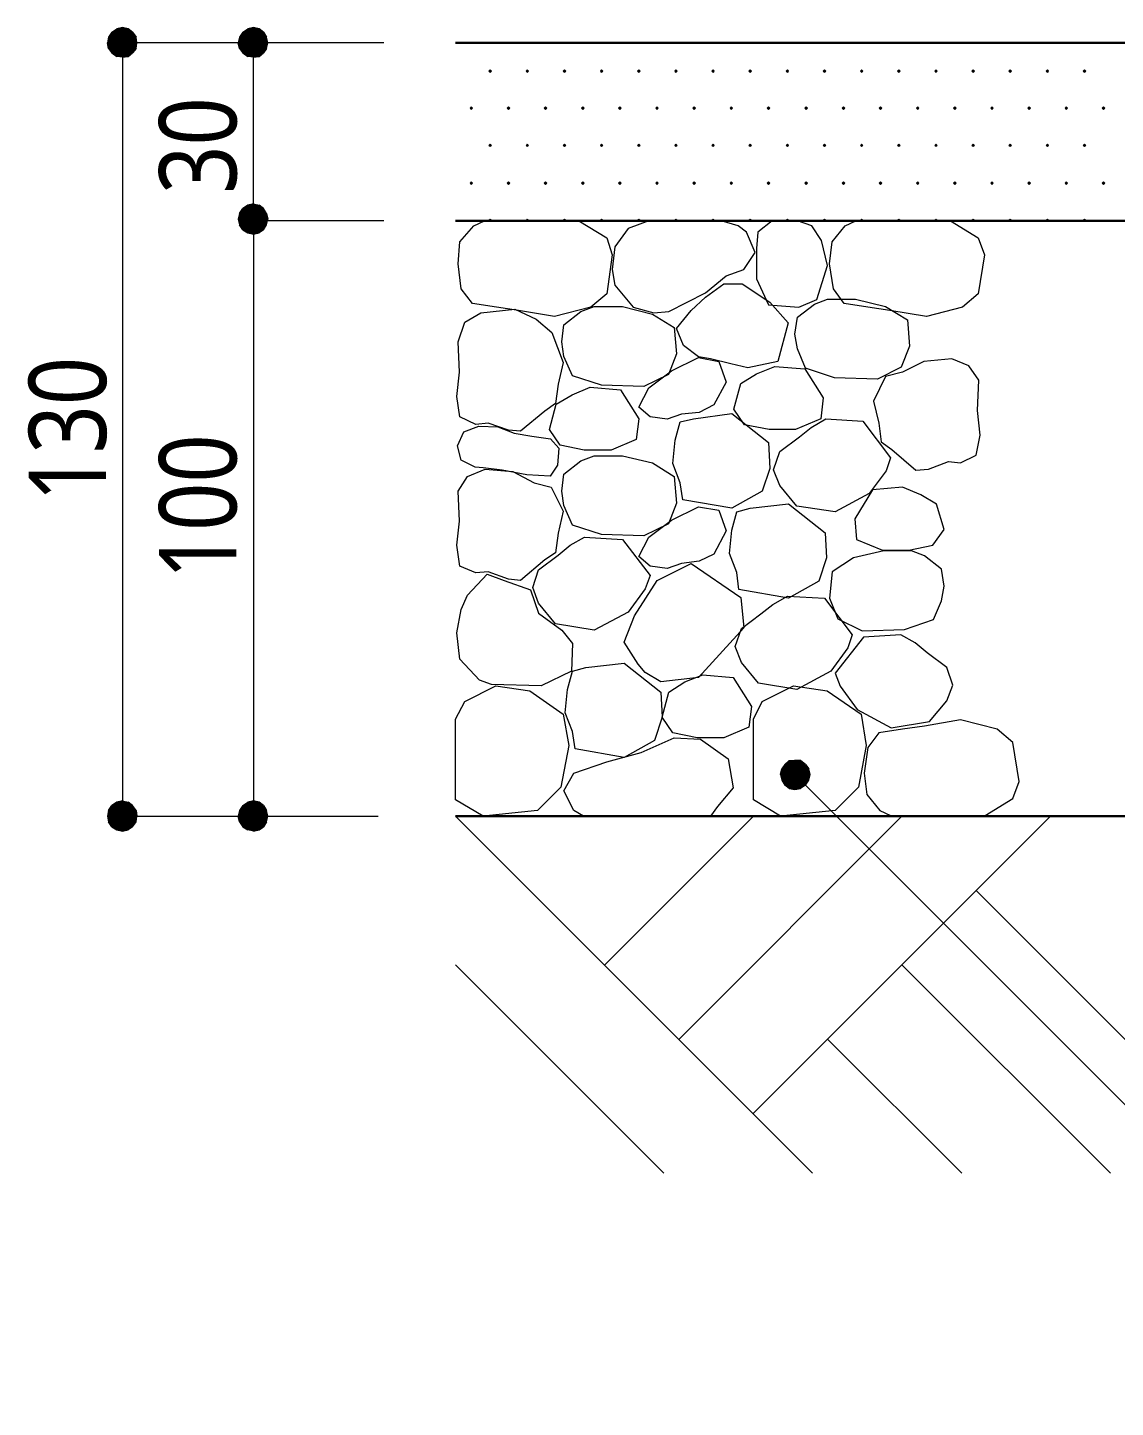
# Model space of a CAD drawing. Header units: millimetres. Extents: x 0 to 420, y 0 to 297.
# Drawn here: x 213.01 to 249.58, y 76.33 to 122.7 of the extents above; entities that cross this region are included whole.
import ezdxf
from ezdxf.enums import TextEntityAlignment as Align

# ---------------------------------------------------------------- set-up
doc = ezdxf.new("R2010")
doc.units = ezdxf.units.MM
doc.styles.add('kst32b', font='NotoSansJP-Variable.ttf')

msp = doc.modelspace()

# ---------------------------------------------------------------- hatches: boundary and pattern name
h = msp.add_hatch(color=7)
h.paths.add_polyline_path([(216.196, 122.703), (216.006, 122.661), (216.196, 122.195), (216.196, 122.703)])
h.paths.add_polyline_path([(216.006, 122.661), (216.196, 122.195), (215.837, 122.555), (216.006, 122.661)])
h.paths.add_polyline_path([(216.196, 122.195), (215.837, 122.555), (215.731, 122.386), (216.196, 122.195)])
for points in [[(216.387, 122.661), (216.196, 122.703), (216.196, 122.195), (216.387, 122.661)], [(220.789, 122.661), (220.599, 122.703), (220.599, 122.195), (220.789, 122.661)], [(228.558, 121.285), (228.537, 121.264), (228.515, 121.243), (228.537, 121.221), (228.558, 121.2), (228.579, 121.221), (228.6, 121.243), (228.579, 121.264), (228.558, 121.285)], [(229.806, 121.285), (229.785, 121.264), (229.764, 121.243), (229.785, 121.221), (229.806, 121.2), (229.828, 121.221), (229.849, 121.243), (229.828, 121.264), (229.806, 121.285)], [(231.055, 121.285), (231.034, 121.264), (231.013, 121.243), (231.034, 121.221), (231.055, 121.2), (231.077, 121.221), (231.098, 121.243), (231.077, 121.264), (231.055, 121.285)], [(232.304, 121.285), (232.283, 121.264), (232.262, 121.243), (232.283, 121.221), (232.304, 121.2), (232.325, 121.221), (232.346, 121.243), (232.325, 121.264), (232.304, 121.285)], [(233.553, 121.285), (233.532, 121.264), (233.511, 121.243), (233.532, 121.221), (233.553, 121.2), (233.574, 121.221), (233.595, 121.243), (233.574, 121.264), (233.553, 121.285)], [(234.802, 121.285), (234.781, 121.264), (234.76, 121.243), (234.781, 121.221), (234.802, 121.2), (234.823, 121.221), (234.844, 121.243), (234.823, 121.264), (234.802, 121.285)], [(236.051, 121.285), (236.029, 121.264), (236.008, 121.243), (236.029, 121.221), (236.051, 121.2), (236.072, 121.221), (236.093, 121.243), (236.072, 121.264), (236.051, 121.285)], [(237.3, 121.285), (237.278, 121.264), (237.257, 121.243), (237.278, 121.221), (237.3, 121.2), (237.321, 121.221), (237.342, 121.243), (237.321, 121.264), (237.3, 121.285)], [(238.548, 121.285), (238.527, 121.264), (238.506, 121.243), (238.527, 121.221), (238.548, 121.2), (238.57, 121.221), (238.591, 121.243), (238.57, 121.264), (238.548, 121.285)], [(239.797, 121.285), (239.776, 121.264), (239.755, 121.243), (239.776, 121.221), (239.797, 121.2), (239.818, 121.221), (239.839, 121.243), (239.818, 121.264), (239.797, 121.285)], [(241.046, 121.285), (241.025, 121.264), (241.004, 121.243), (241.025, 121.221), (241.046, 121.2), (241.067, 121.221), (241.088, 121.243), (241.067, 121.264), (241.046, 121.285)], [(242.295, 121.285), (242.274, 121.264), (242.253, 121.243), (242.274, 121.221), (242.295, 121.2), (242.316, 121.221), (242.337, 121.243), (242.316, 121.264), (242.295, 121.285)], [(243.544, 121.285), (243.523, 121.264), (243.501, 121.243), (243.523, 121.221), (243.544, 121.2), (243.565, 121.221), (243.586, 121.243), (243.565, 121.264), (243.544, 121.285)], [(244.793, 121.285), (244.771, 121.264), (244.75, 121.243), (244.771, 121.221), (244.793, 121.2), (244.814, 121.221), (244.835, 121.243), (244.814, 121.264), (244.793, 121.285)], [(246.041, 121.285), (246.02, 121.264), (245.999, 121.243), (246.02, 121.221), (246.041, 121.2), (246.062, 121.221), (246.084, 121.243), (246.062, 121.264), (246.041, 121.285)], [(247.29, 121.285), (247.269, 121.264), (247.248, 121.243), (247.269, 121.221), (247.29, 121.2), (247.311, 121.221), (247.332, 121.243), (247.311, 121.264), (247.29, 121.285)], [(248.539, 121.285), (248.518, 121.264), (248.497, 121.243), (248.518, 121.221), (248.539, 121.2), (248.56, 121.221), (248.581, 121.243), (248.56, 121.264), (248.539, 121.285)], [(227.923, 120.036), (227.902, 120.015), (227.88, 119.994), (227.902, 119.973), (227.923, 119.951), (227.944, 119.973), (227.965, 119.994), (227.944, 120.015), (227.923, 120.036)], [(229.171, 120.036), (229.15, 120.015), (229.129, 119.994), (229.15, 119.973), (229.171, 119.951), (229.193, 119.973), (229.214, 119.994), (229.193, 120.015), (229.171, 120.036)], [(230.42, 120.036), (230.399, 120.015), (230.378, 119.994), (230.399, 119.973), (230.42, 119.951), (230.442, 119.973), (230.463, 119.994), (230.442, 120.015), (230.42, 120.036)], [(231.669, 120.036), (231.648, 120.015), (231.627, 119.994), (231.648, 119.973), (231.669, 119.951), (231.69, 119.973), (231.712, 119.994), (231.69, 120.015), (231.669, 120.036)], [(232.918, 120.036), (232.897, 120.015), (232.876, 119.994), (232.897, 119.973), (232.918, 119.951), (232.939, 119.973), (232.96, 119.994), (232.939, 120.015), (232.918, 120.036)], [(234.167, 120.036), (234.146, 120.015), (234.125, 119.994), (234.146, 119.973), (234.167, 119.951), (234.188, 119.973), (234.209, 119.994), (234.188, 120.015), (234.167, 120.036)], [(235.416, 120.036), (235.395, 120.015), (235.373, 119.994), (235.395, 119.973), (235.416, 119.951), (235.437, 119.973), (235.458, 119.994), (235.437, 120.015), (235.416, 120.036)], [(236.664, 120.036), (236.643, 120.015), (236.622, 119.994), (236.643, 119.973), (236.664, 119.951), (236.686, 119.973), (236.707, 119.994), (236.686, 120.015), (236.664, 120.036)], [(237.913, 120.036), (237.892, 120.015), (237.871, 119.994), (237.892, 119.973), (237.913, 119.951), (237.935, 119.973), (237.956, 119.994), (237.935, 120.015), (237.913, 120.036)], [(239.183, 120.036), (239.162, 120.015), (239.141, 119.994), (239.162, 119.973), (239.183, 119.951), (239.204, 119.973), (239.226, 119.994), (239.204, 120.015), (239.183, 120.036)], [(240.432, 120.036), (240.411, 120.015), (240.39, 119.994), (240.411, 119.973), (240.432, 119.951), (240.453, 119.973), (240.475, 119.994), (240.453, 120.015), (240.432, 120.036)], [(241.681, 120.036), (241.66, 120.015), (241.639, 119.994), (241.66, 119.973), (241.681, 119.951), (241.702, 119.973), (241.723, 119.994), (241.702, 120.015), (241.681, 120.036)], [(242.93, 120.036), (242.909, 120.015), (242.887, 119.994), (242.909, 119.973), (242.93, 119.951), (242.951, 119.973), (242.972, 119.994), (242.951, 120.015), (242.93, 120.036)], [(244.179, 120.036), (244.157, 120.015), (244.136, 119.994), (244.157, 119.973), (244.179, 119.951), (244.2, 119.973), (244.221, 119.994), (244.2, 120.015), (244.179, 120.036)], [(245.428, 120.036), (245.406, 120.015), (245.385, 119.994), (245.406, 119.973), (245.428, 119.951), (245.449, 119.973), (245.47, 119.994), (245.449, 120.015), (245.428, 120.036)], [(246.676, 120.036), (246.655, 120.015), (246.634, 119.994), (246.655, 119.973), (246.676, 119.951), (246.698, 119.973), (246.719, 119.994), (246.698, 120.015), (246.676, 120.036)], [(247.925, 120.036), (247.904, 120.015), (247.883, 119.994), (247.904, 119.973), (247.925, 119.951), (247.946, 119.973), (247.968, 119.994), (247.946, 120.015), (247.925, 120.036)], [(249.174, 120.036), (249.153, 120.015), (249.132, 119.994), (249.153, 119.973), (249.174, 119.951), (249.195, 119.973), (249.216, 119.994), (249.195, 120.015), (249.174, 120.036)], [(228.558, 118.787), (228.537, 118.766), (228.515, 118.745), (228.537, 118.724), (228.558, 118.703), (228.579, 118.724), (228.6, 118.745), (228.579, 118.766), (228.558, 118.787)], [(229.806, 118.787), (229.785, 118.766), (229.764, 118.745), (229.785, 118.724), (229.806, 118.703), (229.828, 118.724), (229.849, 118.745), (229.828, 118.766), (229.806, 118.787)], [(231.055, 118.787), (231.034, 118.766), (231.013, 118.745), (231.034, 118.724), (231.055, 118.703), (231.077, 118.724), (231.098, 118.745), (231.077, 118.766), (231.055, 118.787)], [(232.304, 118.787), (232.283, 118.766), (232.262, 118.745), (232.283, 118.724), (232.304, 118.703), (232.325, 118.724), (232.346, 118.745), (232.325, 118.766), (232.304, 118.787)], [(233.553, 118.787), (233.532, 118.766), (233.511, 118.745), (233.532, 118.724), (233.553, 118.703), (233.574, 118.724), (233.595, 118.745), (233.574, 118.766), (233.553, 118.787)], [(234.802, 118.787), (234.781, 118.766), (234.76, 118.745), (234.781, 118.724), (234.802, 118.703), (234.823, 118.724), (234.844, 118.745), (234.823, 118.766), (234.802, 118.787)], [(236.051, 118.787), (236.029, 118.766), (236.008, 118.745), (236.029, 118.724), (236.051, 118.703), (236.072, 118.724), (236.093, 118.745), (236.072, 118.766), (236.051, 118.787)], [(237.3, 118.787), (237.278, 118.766), (237.257, 118.745), (237.278, 118.724), (237.3, 118.703), (237.321, 118.724), (237.342, 118.745), (237.321, 118.766), (237.3, 118.787)], [(238.548, 118.787), (238.527, 118.766), (238.506, 118.745), (238.527, 118.724), (238.548, 118.703), (238.57, 118.724), (238.591, 118.745), (238.57, 118.766), (238.548, 118.787)], [(239.797, 118.787), (239.776, 118.766), (239.755, 118.745), (239.776, 118.724), (239.797, 118.703), (239.818, 118.724), (239.839, 118.745), (239.818, 118.766), (239.797, 118.787)], [(241.046, 118.787), (241.025, 118.766), (241.004, 118.745), (241.025, 118.724), (241.046, 118.703), (241.067, 118.724), (241.088, 118.745), (241.067, 118.766), (241.046, 118.787)], [(242.295, 118.787), (242.274, 118.766), (242.253, 118.745), (242.274, 118.724), (242.295, 118.703), (242.316, 118.724), (242.337, 118.745), (242.316, 118.766), (242.295, 118.787)], [(243.544, 118.787), (243.523, 118.766), (243.501, 118.745), (243.523, 118.724), (243.544, 118.703), (243.565, 118.724), (243.586, 118.745), (243.565, 118.766), (243.544, 118.787)], [(244.793, 118.787), (244.771, 118.766), (244.75, 118.745), (244.771, 118.724), (244.793, 118.703), (244.814, 118.724), (244.835, 118.745), (244.814, 118.766), (244.793, 118.787)], [(246.041, 118.787), (246.02, 118.766), (245.999, 118.745), (246.02, 118.724), (246.041, 118.703), (246.062, 118.724), (246.084, 118.745), (246.062, 118.766), (246.041, 118.787)], [(247.29, 118.787), (247.269, 118.766), (247.248, 118.745), (247.269, 118.724), (247.29, 118.703), (247.311, 118.724), (247.332, 118.745), (247.311, 118.766), (247.29, 118.787)], [(248.539, 118.787), (248.518, 118.766), (248.497, 118.745), (248.518, 118.724), (248.539, 118.703), (248.56, 118.724), (248.581, 118.745), (248.56, 118.766), (248.539, 118.787)], [(227.923, 117.517), (227.902, 117.496), (227.88, 117.475), (227.902, 117.454), (227.923, 117.433), (227.944, 117.454), (227.965, 117.475), (227.944, 117.496), (227.923, 117.517)], [(229.171, 117.517), (229.15, 117.496), (229.129, 117.475), (229.15, 117.454), (229.171, 117.433), (229.193, 117.454), (229.214, 117.475), (229.193, 117.496), (229.171, 117.517)], [(230.42, 117.517), (230.399, 117.496), (230.378, 117.475), (230.399, 117.454), (230.42, 117.433), (230.442, 117.454), (230.463, 117.475), (230.442, 117.496), (230.42, 117.517)], [(231.669, 117.517), (231.648, 117.496), (231.627, 117.475), (231.648, 117.454), (231.669, 117.433), (231.69, 117.454), (231.712, 117.475), (231.69, 117.496), (231.669, 117.517)], [(232.918, 117.517), (232.897, 117.496), (232.876, 117.475), (232.897, 117.454), (232.918, 117.433), (232.939, 117.454), (232.96, 117.475), (232.939, 117.496), (232.918, 117.517)], [(234.167, 117.517), (234.146, 117.496), (234.125, 117.475), (234.146, 117.454), (234.167, 117.433), (234.188, 117.454), (234.209, 117.475), (234.188, 117.496), (234.167, 117.517)], [(235.416, 117.517), (235.395, 117.496), (235.373, 117.475), (235.395, 117.454), (235.416, 117.433), (235.437, 117.454), (235.458, 117.475), (235.437, 117.496), (235.416, 117.517)], [(236.664, 117.517), (236.643, 117.496), (236.622, 117.475), (236.643, 117.454), (236.664, 117.433), (236.686, 117.454), (236.707, 117.475), (236.686, 117.496), (236.664, 117.517)], [(237.913, 117.517), (237.892, 117.496), (237.871, 117.475), (237.892, 117.454), (237.913, 117.433), (237.935, 117.454), (237.956, 117.475), (237.935, 117.496), (237.913, 117.517)], [(239.183, 117.517), (239.162, 117.496), (239.141, 117.475), (239.162, 117.454), (239.183, 117.433), (239.204, 117.454), (239.226, 117.475), (239.204, 117.496), (239.183, 117.517)], [(240.432, 117.517), (240.411, 117.496), (240.39, 117.475), (240.411, 117.454), (240.432, 117.433), (240.453, 117.454), (240.475, 117.475), (240.453, 117.496), (240.432, 117.517)], [(241.681, 117.517), (241.66, 117.496), (241.639, 117.475), (241.66, 117.454), (241.681, 117.433), (241.702, 117.454), (241.723, 117.475), (241.702, 117.496), (241.681, 117.517)], [(242.93, 117.517), (242.909, 117.496), (242.887, 117.475), (242.909, 117.454), (242.93, 117.433), (242.951, 117.454), (242.972, 117.475), (242.951, 117.496), (242.93, 117.517)], [(244.179, 117.517), (244.157, 117.496), (244.136, 117.475), (244.157, 117.454), (244.179, 117.433), (244.2, 117.454), (244.221, 117.475), (244.2, 117.496), (244.179, 117.517)], [(245.428, 117.517), (245.406, 117.496), (245.385, 117.475), (245.406, 117.454), (245.428, 117.433), (245.449, 117.454), (245.47, 117.475), (245.449, 117.496), (245.428, 117.517)], [(246.676, 117.517), (246.655, 117.496), (246.634, 117.475), (246.655, 117.454), (246.676, 117.433), (246.698, 117.454), (246.719, 117.475), (246.698, 117.496), (246.676, 117.517)], [(247.925, 117.517), (247.904, 117.496), (247.883, 117.475), (247.904, 117.454), (247.925, 117.433), (247.946, 117.454), (247.968, 117.475), (247.946, 117.496), (247.925, 117.517)], [(249.174, 117.517), (249.153, 117.496), (249.132, 117.475), (249.153, 117.454), (249.174, 117.433), (249.195, 117.454), (249.216, 117.475), (249.195, 117.496), (249.174, 117.517)], [(220.409, 115.803), (220.599, 115.761), (220.599, 116.268), (220.409, 115.803)], [(228.558, 116.268), (228.537, 116.247), (228.515, 116.226), (228.537, 116.205), (228.558, 116.184), (228.579, 116.205), (228.6, 116.226), (228.579, 116.247), (228.558, 116.268)], [(229.806, 116.268), (229.785, 116.247), (229.764, 116.226), (229.785, 116.205), (229.806, 116.184), (229.828, 116.205), (229.849, 116.226), (229.828, 116.247), (229.806, 116.268)], [(231.055, 116.268), (231.034, 116.247), (231.013, 116.226), (231.034, 116.205), (231.055, 116.184), (231.077, 116.205), (231.098, 116.226), (231.077, 116.247), (231.055, 116.268)], [(232.304, 116.268), (232.283, 116.247), (232.262, 116.226), (232.283, 116.205), (232.304, 116.184), (232.325, 116.205), (232.346, 116.226), (232.325, 116.247), (232.304, 116.268)], [(233.553, 116.268), (233.532, 116.247), (233.511, 116.226), (233.532, 116.205), (233.553, 116.184), (233.574, 116.205), (233.595, 116.226), (233.574, 116.247), (233.553, 116.268)], [(234.802, 116.268), (234.781, 116.247), (234.76, 116.226), (234.781, 116.205), (234.802, 116.184), (234.823, 116.205), (234.844, 116.226), (234.823, 116.247), (234.802, 116.268)], [(236.051, 116.268), (236.029, 116.247), (236.008, 116.226), (236.029, 116.205), (236.051, 116.184), (236.072, 116.205), (236.093, 116.226), (236.072, 116.247), (236.051, 116.268)], [(237.3, 116.268), (237.278, 116.247), (237.257, 116.226), (237.278, 116.205), (237.3, 116.184), (237.321, 116.205), (237.342, 116.226), (237.321, 116.247), (237.3, 116.268)], [(238.548, 116.268), (238.527, 116.247), (238.506, 116.226), (238.527, 116.205), (238.548, 116.184), (238.57, 116.205), (238.591, 116.226), (238.57, 116.247), (238.548, 116.268)], [(239.797, 116.268), (239.776, 116.247), (239.755, 116.226), (239.776, 116.205), (239.797, 116.184), (239.818, 116.205), (239.839, 116.226), (239.818, 116.247), (239.797, 116.268)], [(241.046, 116.268), (241.025, 116.247), (241.004, 116.226), (241.025, 116.205), (241.046, 116.184), (241.067, 116.205), (241.088, 116.226), (241.067, 116.247), (241.046, 116.268)], [(242.295, 116.268), (242.274, 116.247), (242.253, 116.226), (242.274, 116.205), (242.295, 116.184), (242.316, 116.205), (242.337, 116.226), (242.316, 116.247), (242.295, 116.268)], [(243.544, 116.268), (243.523, 116.247), (243.501, 116.226), (243.523, 116.205), (243.544, 116.184), (243.565, 116.205), (243.586, 116.226), (243.565, 116.247), (243.544, 116.268)], [(244.793, 116.268), (244.771, 116.247), (244.75, 116.226), (244.771, 116.205), (244.793, 116.184), (244.814, 116.205), (244.835, 116.226), (244.814, 116.247), (244.793, 116.268)], [(246.041, 116.268), (246.02, 116.247), (245.999, 116.226), (246.02, 116.205), (246.041, 116.184), (246.062, 116.205), (246.084, 116.226), (246.062, 116.247), (246.041, 116.268)], [(247.29, 116.268), (247.269, 116.247), (247.248, 116.226), (247.269, 116.205), (247.29, 116.184), (247.311, 116.205), (247.332, 116.226), (247.311, 116.247), (247.29, 116.268)], [(248.539, 116.268), (248.518, 116.247), (248.497, 116.226), (248.518, 116.205), (248.539, 116.184), (248.56, 116.205), (248.581, 116.226), (248.56, 116.247), (248.539, 116.268)], [(239.268, 97.409), (239.31, 97.6), (238.802, 97.6), (239.268, 97.409)], [(220.789, 96.668), (220.599, 96.711), (220.599, 96.202), (220.789, 96.668)], [(216.006, 95.737), (216.196, 95.695), (216.196, 96.202), (216.006, 95.737)]]:
    msp.add_hatch(color=7).paths.add_polyline_path(points)
h = msp.add_hatch(color=7)
h.paths.add_polyline_path([(216.683, 122.195), (216.662, 122.386), (216.196, 122.195), (216.683, 122.195)])
h.paths.add_polyline_path([(216.662, 122.386), (216.196, 122.195), (216.535, 122.555), (216.662, 122.386)])
h.paths.add_polyline_path([(216.196, 122.195), (216.535, 122.555), (216.387, 122.661), (216.196, 122.195)])
h = msp.add_hatch(color=7)
h.paths.add_polyline_path([(220.599, 122.703), (220.409, 122.661), (220.599, 122.195), (220.599, 122.703)])
h.paths.add_polyline_path([(220.409, 122.661), (220.599, 122.195), (220.239, 122.555), (220.409, 122.661)])
h.paths.add_polyline_path([(220.599, 122.195), (220.239, 122.555), (220.133, 122.386), (220.599, 122.195)])
h = msp.add_hatch(color=7)
h.paths.add_polyline_path([(221.086, 122.195), (221.044, 122.386), (220.599, 122.195), (221.086, 122.195)])
h.paths.add_polyline_path([(221.044, 122.386), (220.599, 122.195), (220.938, 122.555), (221.044, 122.386)])
h.paths.add_polyline_path([(220.599, 122.195), (220.938, 122.555), (220.789, 122.661), (220.599, 122.195)])
h = msp.add_hatch(color=7)
h.paths.add_polyline_path([(215.731, 122.386), (215.688, 122.195), (216.196, 122.195), (215.731, 122.386)])
h.paths.add_polyline_path([(215.688, 122.195), (216.196, 122.195), (215.731, 122.005), (215.688, 122.195)])
h.paths.add_polyline_path([(216.196, 122.195), (215.731, 122.005), (215.837, 121.856), (216.196, 122.195)])
h = msp.add_hatch(color=7)
h.paths.add_polyline_path([(215.837, 121.856), (216.006, 121.729), (216.196, 122.195), (215.837, 121.856)])
h.paths.add_polyline_path([(216.006, 121.729), (216.196, 122.195), (216.196, 121.708), (216.006, 121.729)])
h.paths.add_polyline_path([(216.196, 122.195), (216.196, 121.708), (216.387, 121.729), (216.196, 122.195)])
h = msp.add_hatch(color=7)
h.paths.add_polyline_path([(216.387, 121.729), (216.535, 121.856), (216.196, 122.195), (216.387, 121.729)])
h.paths.add_polyline_path([(216.535, 121.856), (216.196, 122.195), (216.662, 122.005), (216.535, 121.856)])
h.paths.add_polyline_path([(216.196, 122.195), (216.662, 122.005), (216.683, 122.195), (216.196, 122.195)])
h = msp.add_hatch(color=7)
h.paths.add_polyline_path([(220.133, 122.386), (220.091, 122.195), (220.599, 122.195), (220.133, 122.386)])
h.paths.add_polyline_path([(220.091, 122.195), (220.599, 122.195), (220.133, 122.005), (220.091, 122.195)])
h.paths.add_polyline_path([(220.599, 122.195), (220.133, 122.005), (220.239, 121.856), (220.599, 122.195)])
h = msp.add_hatch(color=7)
h.paths.add_polyline_path([(220.239, 121.856), (220.409, 121.729), (220.599, 122.195), (220.239, 121.856)])
h.paths.add_polyline_path([(220.409, 121.729), (220.599, 122.195), (220.599, 121.708), (220.409, 121.729)])
h.paths.add_polyline_path([(220.599, 122.195), (220.599, 121.708), (220.789, 121.729), (220.599, 122.195)])
h = msp.add_hatch(color=7)
h.paths.add_polyline_path([(220.789, 121.729), (220.938, 121.856), (220.599, 122.195), (220.789, 121.729)])
h.paths.add_polyline_path([(220.938, 121.856), (220.599, 122.195), (221.044, 122.005), (220.938, 121.856)])
h.paths.add_polyline_path([(220.599, 122.195), (221.044, 122.005), (221.086, 122.195), (220.599, 122.195)])
h = msp.add_hatch(color=7)
h.paths.add_polyline_path([(220.409, 116.734), (220.239, 116.628), (220.599, 116.268), (220.409, 116.734)])
h.paths.add_polyline_path([(220.239, 116.628), (220.599, 116.268), (220.133, 116.459), (220.239, 116.628)])
h.paths.add_polyline_path([(220.599, 116.268), (220.133, 116.459), (220.091, 116.268), (220.599, 116.268)])
h = msp.add_hatch(color=7)
h.paths.add_polyline_path([(220.938, 116.628), (220.789, 116.734), (220.599, 116.268), (220.938, 116.628)])
h.paths.add_polyline_path([(220.789, 116.734), (220.599, 116.268), (220.599, 116.776), (220.789, 116.734)])
h.paths.add_polyline_path([(220.599, 116.268), (220.599, 116.776), (220.409, 116.734), (220.599, 116.268)])
h = msp.add_hatch(color=7)
h.paths.add_polyline_path([(221.044, 116.078), (221.086, 116.268), (220.599, 116.268), (221.044, 116.078)])
h.paths.add_polyline_path([(221.086, 116.268), (220.599, 116.268), (221.044, 116.459), (221.086, 116.268)])
h.paths.add_polyline_path([(220.599, 116.268), (221.044, 116.459), (220.938, 116.628), (220.599, 116.268)])
h = msp.add_hatch(color=7)
h.paths.add_polyline_path([(220.091, 116.268), (220.133, 116.078), (220.599, 116.268), (220.091, 116.268)])
h.paths.add_polyline_path([(220.133, 116.078), (220.599, 116.268), (220.239, 115.909), (220.133, 116.078)])
h.paths.add_polyline_path([(220.599, 116.268), (220.239, 115.909), (220.409, 115.803), (220.599, 116.268)])
h = msp.add_hatch(color=7)
h.paths.add_polyline_path([(220.599, 115.761), (220.789, 115.803), (220.599, 116.268), (220.599, 115.761)])
h.paths.add_polyline_path([(220.789, 115.803), (220.599, 116.268), (220.938, 115.909), (220.789, 115.803)])
h.paths.add_polyline_path([(220.599, 116.268), (220.938, 115.909), (221.044, 116.078), (220.599, 116.268)])
h = msp.add_hatch(color=7)
h.paths.add_polyline_path([(238.464, 97.938), (238.358, 97.79), (238.802, 97.6), (238.464, 97.938)])
h.paths.add_polyline_path([(238.358, 97.79), (238.802, 97.6), (238.316, 97.6), (238.358, 97.79)])
h.paths.add_polyline_path([(238.802, 97.6), (238.316, 97.6), (238.358, 97.409), (238.802, 97.6)])
h = msp.add_hatch(color=7)
h.paths.add_polyline_path([(238.993, 98.065), (238.802, 98.086), (238.802, 97.6), (238.993, 98.065)])
h.paths.add_polyline_path([(238.802, 98.086), (238.802, 97.6), (238.612, 98.065), (238.802, 98.086)])
h.paths.add_polyline_path([(238.802, 97.6), (238.612, 98.065), (238.464, 97.938), (238.802, 97.6)])
h = msp.add_hatch(color=7)
h.paths.add_polyline_path([(239.31, 97.6), (239.268, 97.79), (238.802, 97.6), (239.31, 97.6)])
h.paths.add_polyline_path([(239.268, 97.79), (238.802, 97.6), (239.162, 97.938), (239.268, 97.79)])
h.paths.add_polyline_path([(238.802, 97.6), (239.162, 97.938), (238.993, 98.065), (238.802, 97.6)])
h = msp.add_hatch(color=7)
h.paths.add_polyline_path([(238.358, 97.409), (238.464, 97.24), (238.802, 97.6), (238.358, 97.409)])
h.paths.add_polyline_path([(238.464, 97.24), (238.802, 97.6), (238.612, 97.134), (238.464, 97.24)])
h.paths.add_polyline_path([(238.802, 97.6), (238.612, 97.134), (238.802, 97.091), (238.802, 97.6)])
h = msp.add_hatch(color=7)
h.paths.add_polyline_path([(238.802, 97.091), (238.993, 97.134), (238.802, 97.6), (238.802, 97.091)])
h.paths.add_polyline_path([(238.993, 97.134), (238.802, 97.6), (239.162, 97.24), (238.993, 97.134)])
h.paths.add_polyline_path([(238.802, 97.6), (239.162, 97.24), (239.268, 97.409), (238.802, 97.6)])
h = msp.add_hatch(color=7)
h.paths.add_polyline_path([(216.006, 96.668), (215.837, 96.562), (216.196, 96.202), (216.006, 96.668)])
h.paths.add_polyline_path([(215.837, 96.562), (216.196, 96.202), (215.731, 96.393), (215.837, 96.562)])
h.paths.add_polyline_path([(216.196, 96.202), (215.731, 96.393), (215.688, 96.202), (216.196, 96.202)])
h = msp.add_hatch(color=7)
h.paths.add_polyline_path([(216.535, 96.562), (216.387, 96.668), (216.196, 96.202), (216.535, 96.562)])
h.paths.add_polyline_path([(216.387, 96.668), (216.196, 96.202), (216.196, 96.711), (216.387, 96.668)])
h.paths.add_polyline_path([(216.196, 96.202), (216.196, 96.711), (216.006, 96.668), (216.196, 96.202)])
h = msp.add_hatch(color=7)
h.paths.add_polyline_path([(216.662, 96.012), (216.683, 96.202), (216.196, 96.202), (216.662, 96.012)])
h.paths.add_polyline_path([(216.683, 96.202), (216.196, 96.202), (216.662, 96.393), (216.683, 96.202)])
h.paths.add_polyline_path([(216.196, 96.202), (216.662, 96.393), (216.535, 96.562), (216.196, 96.202)])
h = msp.add_hatch(color=7)
h.paths.add_polyline_path([(220.599, 96.711), (220.409, 96.668), (220.599, 96.202), (220.599, 96.711)])
h.paths.add_polyline_path([(220.409, 96.668), (220.599, 96.202), (220.239, 96.562), (220.409, 96.668)])
h.paths.add_polyline_path([(220.599, 96.202), (220.239, 96.562), (220.133, 96.393), (220.599, 96.202)])
h = msp.add_hatch(color=7)
h.paths.add_polyline_path([(221.086, 96.202), (221.044, 96.393), (220.599, 96.202), (221.086, 96.202)])
h.paths.add_polyline_path([(221.044, 96.393), (220.599, 96.202), (220.938, 96.562), (221.044, 96.393)])
h.paths.add_polyline_path([(220.599, 96.202), (220.938, 96.562), (220.789, 96.668), (220.599, 96.202)])
h = msp.add_hatch(color=7)
h.paths.add_polyline_path([(215.688, 96.202), (215.731, 96.012), (216.196, 96.202), (215.688, 96.202)])
h.paths.add_polyline_path([(215.731, 96.012), (216.196, 96.202), (215.837, 95.843), (215.731, 96.012)])
h.paths.add_polyline_path([(216.196, 96.202), (215.837, 95.843), (216.006, 95.737), (216.196, 96.202)])
h = msp.add_hatch(color=7)
h.paths.add_polyline_path([(216.196, 95.695), (216.387, 95.737), (216.196, 96.202), (216.196, 95.695)])
h.paths.add_polyline_path([(216.387, 95.737), (216.196, 96.202), (216.535, 95.843), (216.387, 95.737)])
h.paths.add_polyline_path([(216.196, 96.202), (216.535, 95.843), (216.662, 96.012), (216.196, 96.202)])
h = msp.add_hatch(color=7)
h.paths.add_polyline_path([(220.133, 96.393), (220.091, 96.202), (220.599, 96.202), (220.133, 96.393)])
h.paths.add_polyline_path([(220.091, 96.202), (220.599, 96.202), (220.133, 96.012), (220.091, 96.202)])
h.paths.add_polyline_path([(220.599, 96.202), (220.133, 96.012), (220.239, 95.843), (220.599, 96.202)])
h = msp.add_hatch(color=7)
h.paths.add_polyline_path([(220.239, 95.843), (220.409, 95.737), (220.599, 96.202), (220.239, 95.843)])
h.paths.add_polyline_path([(220.409, 95.737), (220.599, 96.202), (220.599, 95.695), (220.409, 95.737)])
h.paths.add_polyline_path([(220.599, 96.202), (220.599, 95.695), (220.789, 95.737), (220.599, 96.202)])
h = msp.add_hatch(color=7)
h.paths.add_polyline_path([(220.789, 95.737), (220.938, 95.843), (220.599, 96.202), (220.789, 95.737)])
h.paths.add_polyline_path([(220.938, 95.843), (220.599, 96.202), (221.044, 96.012), (220.938, 95.843)])
h.paths.add_polyline_path([(220.599, 96.202), (221.044, 96.012), (221.086, 96.202), (220.599, 96.202)])

# ---------------------------------------------------------------- linework, layer by layer
at = {"lineweight": 0}
for points in [[(216.196, 122.195), (215.837, 122.555), (215.731, 122.386)], [(216.006, 122.661), (216.196, 122.195), (215.837, 122.555)], [(216.196, 122.703), (216.006, 122.661), (216.196, 122.195)], [(216.387, 122.661), (216.196, 122.703), (216.196, 122.195)], [(216.196, 122.195), (216.535, 122.555), (216.387, 122.661)], [(216.662, 122.386), (216.196, 122.195), (216.535, 122.555)], [(220.599, 122.195), (220.239, 122.555), (220.133, 122.386)], [(220.409, 122.661), (220.599, 122.195), (220.239, 122.555)], [(220.599, 122.703), (220.409, 122.661), (220.599, 122.195)], [(220.789, 122.661), (220.599, 122.703), (220.599, 122.195)], [(220.599, 122.195), (220.938, 122.555), (220.789, 122.661)], [(221.044, 122.386), (220.599, 122.195), (220.938, 122.555)], [(215.731, 122.386), (215.688, 122.195), (216.196, 122.195)], [(215.688, 122.195), (216.196, 122.195), (215.731, 122.005)], [(216.196, 122.195), (215.731, 122.005), (215.837, 121.856)], [(215.837, 121.856), (216.006, 121.729), (216.196, 122.195)], [(216.006, 121.729), (216.196, 122.195), (216.196, 121.708)], [(216.683, 122.195), (216.662, 122.386), (216.196, 122.195)], [(216.196, 122.195), (216.196, 121.708), (216.387, 121.729)], [(216.387, 121.729), (216.535, 121.856), (216.196, 122.195)], [(216.535, 121.856), (216.196, 122.195), (216.662, 122.005)], [(216.196, 122.195), (216.662, 122.005), (216.683, 122.195)], [(220.133, 122.386), (220.091, 122.195), (220.599, 122.195)], [(220.091, 122.195), (220.599, 122.195), (220.133, 122.005)], [(220.599, 122.195), (220.133, 122.005), (220.239, 121.856)], [(220.239, 121.856), (220.409, 121.729), (220.599, 122.195)], [(220.409, 121.729), (220.599, 122.195), (220.599, 121.708)], [(221.086, 122.195), (221.044, 122.386), (220.599, 122.195)], [(220.599, 122.195), (220.599, 121.708), (220.789, 121.729)], [(220.789, 121.729), (220.938, 121.856), (220.599, 122.195)], [(220.938, 121.856), (220.599, 122.195), (221.044, 122.005)], [(220.599, 122.195), (221.044, 122.005), (221.086, 122.195)], [(228.558, 121.285), (228.537, 121.264), (228.515, 121.243), (228.537, 121.221), (228.558, 121.2), (228.579, 121.221), (228.6, 121.243), (228.579, 121.264)], [(229.806, 121.285), (229.785, 121.264), (229.764, 121.243), (229.785, 121.221), (229.806, 121.2), (229.828, 121.221), (229.849, 121.243), (229.828, 121.264)], [(231.055, 121.285), (231.034, 121.264), (231.013, 121.243), (231.034, 121.221), (231.055, 121.2), (231.077, 121.221), (231.098, 121.243), (231.077, 121.264)], [(232.304, 121.285), (232.283, 121.264), (232.262, 121.243), (232.283, 121.221), (232.304, 121.2), (232.325, 121.221), (232.346, 121.243), (232.325, 121.264)], [(233.553, 121.285), (233.532, 121.264), (233.511, 121.243), (233.532, 121.221), (233.553, 121.2), (233.574, 121.221), (233.595, 121.243), (233.574, 121.264)], [(234.802, 121.285), (234.781, 121.264), (234.76, 121.243), (234.781, 121.221), (234.802, 121.2), (234.823, 121.221), (234.844, 121.243), (234.823, 121.264)], [(236.051, 121.285), (236.029, 121.264), (236.008, 121.243), (236.029, 121.221), (236.051, 121.2), (236.072, 121.221), (236.093, 121.243), (236.072, 121.264)], [(237.3, 121.285), (237.278, 121.264), (237.257, 121.243), (237.278, 121.221), (237.3, 121.2), (237.321, 121.221), (237.342, 121.243), (237.321, 121.264)], [(238.548, 121.285), (238.527, 121.264), (238.506, 121.243), (238.527, 121.221), (238.548, 121.2), (238.57, 121.221), (238.591, 121.243), (238.57, 121.264)], [(239.797, 121.285), (239.776, 121.264), (239.755, 121.243), (239.776, 121.221), (239.797, 121.2), (239.818, 121.221), (239.839, 121.243), (239.818, 121.264)], [(241.046, 121.285), (241.025, 121.264), (241.004, 121.243), (241.025, 121.221), (241.046, 121.2), (241.067, 121.221), (241.088, 121.243), (241.067, 121.264)], [(242.295, 121.285), (242.274, 121.264), (242.253, 121.243), (242.274, 121.221), (242.295, 121.2), (242.316, 121.221), (242.337, 121.243), (242.316, 121.264)], [(243.544, 121.285), (243.523, 121.264), (243.501, 121.243), (243.523, 121.221), (243.544, 121.2), (243.565, 121.221), (243.586, 121.243), (243.565, 121.264)], [(244.793, 121.285), (244.771, 121.264), (244.75, 121.243), (244.771, 121.221), (244.793, 121.2), (244.814, 121.221), (244.835, 121.243), (244.814, 121.264)], [(246.041, 121.285), (246.02, 121.264), (245.999, 121.243), (246.02, 121.221), (246.041, 121.2), (246.062, 121.221), (246.084, 121.243), (246.062, 121.264)], [(247.29, 121.285), (247.269, 121.264), (247.248, 121.243), (247.269, 121.221), (247.29, 121.2), (247.311, 121.221), (247.332, 121.243), (247.311, 121.264)], [(248.539, 121.285), (248.518, 121.264), (248.497, 121.243), (248.518, 121.221), (248.539, 121.2), (248.56, 121.221), (248.581, 121.243), (248.56, 121.264)], [(227.923, 120.036), (227.902, 120.015), (227.88, 119.994), (227.902, 119.973), (227.923, 119.951), (227.944, 119.973), (227.965, 119.994), (227.944, 120.015)], [(229.171, 120.036), (229.15, 120.015), (229.129, 119.994), (229.15, 119.973), (229.171, 119.951), (229.193, 119.973), (229.214, 119.994), (229.193, 120.015)], [(230.42, 120.036), (230.399, 120.015), (230.378, 119.994), (230.399, 119.973), (230.42, 119.951), (230.442, 119.973), (230.463, 119.994), (230.442, 120.015)], [(231.669, 120.036), (231.648, 120.015), (231.627, 119.994), (231.648, 119.973), (231.669, 119.951), (231.69, 119.973), (231.712, 119.994), (231.69, 120.015)], [(232.918, 120.036), (232.897, 120.015), (232.876, 119.994), (232.897, 119.973), (232.918, 119.951), (232.939, 119.973), (232.96, 119.994), (232.939, 120.015)], [(234.167, 120.036), (234.146, 120.015), (234.125, 119.994), (234.146, 119.973), (234.167, 119.951), (234.188, 119.973), (234.209, 119.994), (234.188, 120.015)], [(235.416, 120.036), (235.395, 120.015), (235.373, 119.994), (235.395, 119.973), (235.416, 119.951), (235.437, 119.973), (235.458, 119.994), (235.437, 120.015)], [(236.664, 120.036), (236.643, 120.015), (236.622, 119.994), (236.643, 119.973), (236.664, 119.951), (236.686, 119.973), (236.707, 119.994), (236.686, 120.015)], [(237.913, 120.036), (237.892, 120.015), (237.871, 119.994), (237.892, 119.973), (237.913, 119.951), (237.935, 119.973), (237.956, 119.994), (237.935, 120.015)], [(239.183, 120.036), (239.162, 120.015), (239.141, 119.994), (239.162, 119.973), (239.183, 119.951), (239.204, 119.973), (239.226, 119.994), (239.204, 120.015)], [(240.432, 120.036), (240.411, 120.015), (240.39, 119.994), (240.411, 119.973), (240.432, 119.951), (240.453, 119.973), (240.475, 119.994), (240.453, 120.015)], [(241.681, 120.036), (241.66, 120.015), (241.639, 119.994), (241.66, 119.973), (241.681, 119.951), (241.702, 119.973), (241.723, 119.994), (241.702, 120.015)], [(242.93, 120.036), (242.909, 120.015), (242.887, 119.994), (242.909, 119.973), (242.93, 119.951), (242.951, 119.973), (242.972, 119.994), (242.951, 120.015)], [(244.179, 120.036), (244.157, 120.015), (244.136, 119.994), (244.157, 119.973), (244.179, 119.951), (244.2, 119.973), (244.221, 119.994), (244.2, 120.015)], [(245.428, 120.036), (245.406, 120.015), (245.385, 119.994), (245.406, 119.973), (245.428, 119.951), (245.449, 119.973), (245.47, 119.994), (245.449, 120.015)], [(246.676, 120.036), (246.655, 120.015), (246.634, 119.994), (246.655, 119.973), (246.676, 119.951), (246.698, 119.973), (246.719, 119.994), (246.698, 120.015)], [(247.925, 120.036), (247.904, 120.015), (247.883, 119.994), (247.904, 119.973), (247.925, 119.951), (247.946, 119.973), (247.968, 119.994), (247.946, 120.015)], [(249.174, 120.036), (249.153, 120.015), (249.132, 119.994), (249.153, 119.973), (249.174, 119.951), (249.195, 119.973), (249.216, 119.994), (249.195, 120.015)], [(228.558, 118.787), (228.537, 118.766), (228.515, 118.745), (228.537, 118.724), (228.558, 118.703), (228.579, 118.724), (228.6, 118.745), (228.579, 118.766)], [(229.806, 118.787), (229.785, 118.766), (229.764, 118.745), (229.785, 118.724), (229.806, 118.703), (229.828, 118.724), (229.849, 118.745), (229.828, 118.766)], [(231.055, 118.787), (231.034, 118.766), (231.013, 118.745), (231.034, 118.724), (231.055, 118.703), (231.077, 118.724), (231.098, 118.745), (231.077, 118.766)], [(232.304, 118.787), (232.283, 118.766), (232.262, 118.745), (232.283, 118.724), (232.304, 118.703), (232.325, 118.724), (232.346, 118.745), (232.325, 118.766)], [(233.553, 118.787), (233.532, 118.766), (233.511, 118.745), (233.532, 118.724), (233.553, 118.703), (233.574, 118.724), (233.595, 118.745), (233.574, 118.766)], [(234.802, 118.787), (234.781, 118.766), (234.76, 118.745), (234.781, 118.724), (234.802, 118.703), (234.823, 118.724), (234.844, 118.745), (234.823, 118.766)], [(236.051, 118.787), (236.029, 118.766), (236.008, 118.745), (236.029, 118.724), (236.051, 118.703), (236.072, 118.724), (236.093, 118.745), (236.072, 118.766)], [(237.3, 118.787), (237.278, 118.766), (237.257, 118.745), (237.278, 118.724), (237.3, 118.703), (237.321, 118.724), (237.342, 118.745), (237.321, 118.766)], [(238.548, 118.787), (238.527, 118.766), (238.506, 118.745), (238.527, 118.724), (238.548, 118.703), (238.57, 118.724), (238.591, 118.745), (238.57, 118.766)], [(239.797, 118.787), (239.776, 118.766), (239.755, 118.745), (239.776, 118.724), (239.797, 118.703), (239.818, 118.724), (239.839, 118.745), (239.818, 118.766)], [(241.046, 118.787), (241.025, 118.766), (241.004, 118.745), (241.025, 118.724), (241.046, 118.703), (241.067, 118.724), (241.088, 118.745), (241.067, 118.766)], [(242.295, 118.787), (242.274, 118.766), (242.253, 118.745), (242.274, 118.724), (242.295, 118.703), (242.316, 118.724), (242.337, 118.745), (242.316, 118.766)], [(243.544, 118.787), (243.523, 118.766), (243.501, 118.745), (243.523, 118.724), (243.544, 118.703), (243.565, 118.724), (243.586, 118.745), (243.565, 118.766)], [(244.793, 118.787), (244.771, 118.766), (244.75, 118.745), (244.771, 118.724), (244.793, 118.703), (244.814, 118.724), (244.835, 118.745), (244.814, 118.766)], [(246.041, 118.787), (246.02, 118.766), (245.999, 118.745), (246.02, 118.724), (246.041, 118.703), (246.062, 118.724), (246.084, 118.745), (246.062, 118.766)], [(247.29, 118.787), (247.269, 118.766), (247.248, 118.745), (247.269, 118.724), (247.29, 118.703), (247.311, 118.724), (247.332, 118.745), (247.311, 118.766)], [(248.539, 118.787), (248.518, 118.766), (248.497, 118.745), (248.518, 118.724), (248.539, 118.703), (248.56, 118.724), (248.581, 118.745), (248.56, 118.766)], [(227.923, 117.517), (227.902, 117.496), (227.88, 117.475), (227.902, 117.454), (227.923, 117.433), (227.944, 117.454), (227.965, 117.475), (227.944, 117.496)], [(229.171, 117.517), (229.15, 117.496), (229.129, 117.475), (229.15, 117.454), (229.171, 117.433), (229.193, 117.454), (229.214, 117.475), (229.193, 117.496)], [(230.42, 117.517), (230.399, 117.496), (230.378, 117.475), (230.399, 117.454), (230.42, 117.433), (230.442, 117.454), (230.463, 117.475), (230.442, 117.496)], [(231.669, 117.517), (231.648, 117.496), (231.627, 117.475), (231.648, 117.454), (231.669, 117.433), (231.69, 117.454), (231.712, 117.475), (231.69, 117.496)], [(232.918, 117.517), (232.897, 117.496), (232.876, 117.475), (232.897, 117.454), (232.918, 117.433), (232.939, 117.454), (232.96, 117.475), (232.939, 117.496)], [(234.167, 117.517), (234.146, 117.496), (234.125, 117.475), (234.146, 117.454), (234.167, 117.433), (234.188, 117.454), (234.209, 117.475), (234.188, 117.496)], [(235.416, 117.517), (235.395, 117.496), (235.373, 117.475), (235.395, 117.454), (235.416, 117.433), (235.437, 117.454), (235.458, 117.475), (235.437, 117.496)], [(236.664, 117.517), (236.643, 117.496), (236.622, 117.475), (236.643, 117.454), (236.664, 117.433), (236.686, 117.454), (236.707, 117.475), (236.686, 117.496)], [(237.913, 117.517), (237.892, 117.496), (237.871, 117.475), (237.892, 117.454), (237.913, 117.433), (237.935, 117.454), (237.956, 117.475), (237.935, 117.496)], [(239.183, 117.517), (239.162, 117.496), (239.141, 117.475), (239.162, 117.454), (239.183, 117.433), (239.204, 117.454), (239.226, 117.475), (239.204, 117.496)], [(240.432, 117.517), (240.411, 117.496), (240.39, 117.475), (240.411, 117.454), (240.432, 117.433), (240.453, 117.454), (240.475, 117.475), (240.453, 117.496)], [(241.681, 117.517), (241.66, 117.496), (241.639, 117.475), (241.66, 117.454), (241.681, 117.433), (241.702, 117.454), (241.723, 117.475), (241.702, 117.496)], [(242.93, 117.517), (242.909, 117.496), (242.887, 117.475), (242.909, 117.454), (242.93, 117.433), (242.951, 117.454), (242.972, 117.475), (242.951, 117.496)], [(244.179, 117.517), (244.157, 117.496), (244.136, 117.475), (244.157, 117.454), (244.179, 117.433), (244.2, 117.454), (244.221, 117.475), (244.2, 117.496)], [(245.428, 117.517), (245.406, 117.496), (245.385, 117.475), (245.406, 117.454), (245.428, 117.433), (245.449, 117.454), (245.47, 117.475), (245.449, 117.496)], [(246.676, 117.517), (246.655, 117.496), (246.634, 117.475), (246.655, 117.454), (246.676, 117.433), (246.698, 117.454), (246.719, 117.475), (246.698, 117.496)], [(247.925, 117.517), (247.904, 117.496), (247.883, 117.475), (247.904, 117.454), (247.925, 117.433), (247.946, 117.454), (247.968, 117.475), (247.946, 117.496)], [(249.174, 117.517), (249.153, 117.496), (249.132, 117.475), (249.153, 117.454), (249.174, 117.433), (249.195, 117.454), (249.216, 117.475), (249.195, 117.496)], [(220.599, 116.268), (220.133, 116.459), (220.091, 116.268)], [(220.239, 116.628), (220.599, 116.268), (220.133, 116.459)], [(220.409, 116.734), (220.239, 116.628), (220.599, 116.268)], [(220.599, 116.268), (220.599, 116.776), (220.409, 116.734)], [(220.789, 116.734), (220.599, 116.268), (220.599, 116.776)], [(220.938, 116.628), (220.789, 116.734), (220.599, 116.268)], [(220.599, 116.268), (221.044, 116.459), (220.938, 116.628)], [(221.086, 116.268), (220.599, 116.268), (221.044, 116.459)], [(220.091, 116.268), (220.133, 116.078), (220.599, 116.268)], [(220.133, 116.078), (220.599, 116.268), (220.239, 115.909)], [(220.599, 116.268), (220.239, 115.909), (220.409, 115.803)], [(220.409, 115.803), (220.599, 115.761), (220.599, 116.268)], [(220.599, 115.761), (220.789, 115.803), (220.599, 116.268)], [(220.789, 115.803), (220.599, 116.268), (220.938, 115.909)], [(220.599, 116.268), (220.938, 115.909), (221.044, 116.078)], [(221.044, 116.078), (221.086, 116.268), (220.599, 116.268)], [(228.558, 116.268), (228.537, 116.247), (228.515, 116.226), (228.537, 116.205), (228.558, 116.184), (228.579, 116.205), (228.6, 116.226), (228.579, 116.247)], [(229.806, 116.268), (229.785, 116.247), (229.764, 116.226), (229.785, 116.205), (229.806, 116.184), (229.828, 116.205), (229.849, 116.226), (229.828, 116.247)], [(231.055, 116.268), (231.034, 116.247), (231.013, 116.226), (231.034, 116.205), (231.055, 116.184), (231.077, 116.205), (231.098, 116.226), (231.077, 116.247)], [(232.304, 116.268), (232.283, 116.247), (232.262, 116.226), (232.283, 116.205), (232.304, 116.184), (232.325, 116.205), (232.346, 116.226), (232.325, 116.247)], [(233.553, 116.268), (233.532, 116.247), (233.511, 116.226), (233.532, 116.205), (233.553, 116.184), (233.574, 116.205), (233.595, 116.226), (233.574, 116.247)], [(234.802, 116.268), (234.781, 116.247), (234.76, 116.226), (234.781, 116.205), (234.802, 116.184), (234.823, 116.205), (234.844, 116.226), (234.823, 116.247)], [(236.051, 116.268), (236.029, 116.247), (236.008, 116.226), (236.029, 116.205), (236.051, 116.184), (236.072, 116.205), (236.093, 116.226), (236.072, 116.247)], [(237.3, 116.268), (237.278, 116.247), (237.257, 116.226), (237.278, 116.205), (237.3, 116.184), (237.321, 116.205), (237.342, 116.226), (237.321, 116.247)], [(238.548, 116.268), (238.527, 116.247), (238.506, 116.226), (238.527, 116.205), (238.548, 116.184), (238.57, 116.205), (238.591, 116.226), (238.57, 116.247)], [(239.797, 116.268), (239.776, 116.247), (239.755, 116.226), (239.776, 116.205), (239.797, 116.184), (239.818, 116.205), (239.839, 116.226), (239.818, 116.247)], [(241.046, 116.268), (241.025, 116.247), (241.004, 116.226), (241.025, 116.205), (241.046, 116.184), (241.067, 116.205), (241.088, 116.226), (241.067, 116.247)], [(242.295, 116.268), (242.274, 116.247), (242.253, 116.226), (242.274, 116.205), (242.295, 116.184), (242.316, 116.205), (242.337, 116.226), (242.316, 116.247)], [(243.544, 116.268), (243.523, 116.247), (243.501, 116.226), (243.523, 116.205), (243.544, 116.184), (243.565, 116.205), (243.586, 116.226), (243.565, 116.247)], [(244.793, 116.268), (244.771, 116.247), (244.75, 116.226), (244.771, 116.205), (244.793, 116.184), (244.814, 116.205), (244.835, 116.226), (244.814, 116.247)], [(246.041, 116.268), (246.02, 116.247), (245.999, 116.226), (246.02, 116.205), (246.041, 116.184), (246.062, 116.205), (246.084, 116.226), (246.062, 116.247)], [(247.29, 116.268), (247.269, 116.247), (247.248, 116.226), (247.269, 116.205), (247.29, 116.184), (247.311, 116.205), (247.332, 116.226), (247.311, 116.247)], [(248.539, 116.268), (248.518, 116.247), (248.497, 116.226), (248.518, 116.205), (248.539, 116.184), (248.56, 116.205), (248.581, 116.226), (248.56, 116.247)], [(238.464, 97.938), (238.358, 97.79), (238.802, 97.6)], [(238.802, 97.6), (238.612, 98.065), (238.464, 97.938)], [(238.802, 98.086), (238.802, 97.6), (238.612, 98.065)], [(238.993, 98.065), (238.802, 98.086), (238.802, 97.6)], [(238.802, 97.6), (239.162, 97.938), (238.993, 98.065)], [(239.268, 97.79), (238.802, 97.6), (239.162, 97.938)], [(238.358, 97.79), (238.802, 97.6), (238.316, 97.6)], [(238.802, 97.6), (238.316, 97.6), (238.358, 97.409)], [(238.358, 97.409), (238.464, 97.24), (238.802, 97.6)], [(238.464, 97.24), (238.802, 97.6), (238.612, 97.134)], [(238.802, 97.6), (238.612, 97.134), (238.802, 97.091)], [(239.31, 97.6), (239.268, 97.79), (238.802, 97.6)], [(238.802, 97.091), (238.993, 97.134), (238.802, 97.6)], [(238.993, 97.134), (238.802, 97.6), (239.162, 97.24)], [(238.802, 97.6), (239.162, 97.24), (239.268, 97.409)], [(239.268, 97.409), (239.31, 97.6), (238.802, 97.6)], [(215.837, 96.562), (216.196, 96.202), (215.731, 96.393)], [(216.006, 96.668), (215.837, 96.562), (216.196, 96.202)], [(216.196, 96.202), (216.196, 96.711), (216.006, 96.668)], [(216.387, 96.668), (216.196, 96.202), (216.196, 96.711)], [(216.535, 96.562), (216.387, 96.668), (216.196, 96.202)], [(216.196, 96.202), (216.662, 96.393), (216.535, 96.562)], [(220.599, 96.202), (220.239, 96.562), (220.133, 96.393)], [(220.409, 96.668), (220.599, 96.202), (220.239, 96.562)], [(220.599, 96.711), (220.409, 96.668), (220.599, 96.202)], [(220.789, 96.668), (220.599, 96.711), (220.599, 96.202)], [(220.599, 96.202), (220.938, 96.562), (220.789, 96.668)], [(221.044, 96.393), (220.599, 96.202), (220.938, 96.562)], [(216.196, 96.202), (215.731, 96.393), (215.688, 96.202)], [(215.688, 96.202), (215.731, 96.012), (216.196, 96.202)], [(215.731, 96.012), (216.196, 96.202), (215.837, 95.843)], [(216.196, 96.202), (215.837, 95.843), (216.006, 95.737)], [(216.006, 95.737), (216.196, 95.695), (216.196, 96.202)], [(216.683, 96.202), (216.196, 96.202), (216.662, 96.393)], [(216.196, 95.695), (216.387, 95.737), (216.196, 96.202)], [(216.387, 95.737), (216.196, 96.202), (216.535, 95.843)], [(216.196, 96.202), (216.535, 95.843), (216.662, 96.012)], [(216.662, 96.012), (216.683, 96.202), (216.196, 96.202)], [(220.133, 96.393), (220.091, 96.202), (220.599, 96.202)], [(220.091, 96.202), (220.599, 96.202), (220.133, 96.012)], [(220.599, 96.202), (220.133, 96.012), (220.239, 95.843)], [(220.239, 95.843), (220.409, 95.737), (220.599, 96.202)], [(220.409, 95.737), (220.599, 96.202), (220.599, 95.695)], [(221.086, 96.202), (221.044, 96.393), (220.599, 96.202)], [(220.599, 96.202), (220.599, 95.695), (220.789, 95.737)], [(220.789, 95.737), (220.938, 95.843), (220.599, 96.202)], [(220.938, 95.843), (220.599, 96.202), (221.044, 96.012)], [(220.599, 96.202), (221.044, 96.012), (221.086, 96.202)]]:
    msp.add_lwpolyline(points, close=True, dxfattribs=at)
at = {"lineweight": 13}
for points in [[(224.98, 122.195), (216.196, 122.195), (216.196, 96.202), (224.79, 96.202)], [(220.599, 116.205), (220.599, 122.259)], [(224.98, 116.205), (220.599, 116.205), (220.599, 96.202)], [(231.542, 116.205), (232.474, 115.634), (232.664, 115.062), (232.474, 113.75), (231.944, 113.305), (230.717, 112.988), (229.51, 113.199), (228.769, 113.305), (227.965, 113.432), (227.584, 113.919), (227.478, 114.766), (227.542, 115.506), (228.007, 116.036), (228.367, 116.205)], [(233.892, 116.205), (233.193, 115.951), (232.749, 115.337), (232.664, 114.575), (232.749, 114.046), (233.362, 113.305), (234.061, 113.115), (234.569, 113.157), (235.797, 113.792), (236.495, 114.363), (237.088, 114.575), (237.469, 115.147), (237.172, 115.824), (236.897, 116.036), (236.326, 116.205)], [(238.04, 116.205), (237.554, 115.824), (237.511, 115.274), (237.511, 114.258), (237.913, 113.39), (238.929, 113.305), (239.543, 113.559), (239.903, 114.702), (239.691, 115.549), (239.374, 116.036), (238.887, 116.205)], [(244.03, 116.205), (244.962, 115.634), (245.173, 115.062), (244.962, 113.75), (244.433, 113.305), (243.226, 112.988), (241.998, 113.199), (241.258, 113.305), (240.453, 113.432), (240.094, 113.919), (239.966, 114.766), (240.051, 115.506), (240.496, 116.036), (240.855, 116.205)], [(245.195, 96.224), (246.126, 96.795), (246.338, 97.367), (246.126, 98.679), (245.597, 99.123), (244.369, 99.441), (243.163, 99.229), (242.422, 99.123), (241.618, 98.996), (241.258, 98.51), (241.131, 97.642), (241.215, 96.922), (241.66, 96.393), (242.02, 96.224)], [(231.69, 96.202), (231.373, 96.393), (231.034, 97.049), (231.373, 97.642), (232.474, 98.023), (233.638, 98.34), (234.738, 98.827), (235.627, 98.785), (236.559, 98.129), (236.728, 97.155), (236.199, 96.52), (235.966, 96.202)], [(238.802, 97.6), (260.075, 76.327)], [(227.394, 96.202), (239.395, 84.201)], [(232.41, 91.207), (237.405, 96.202)], [(234.908, 88.709), (242.401, 96.202)], [(237.405, 86.212), (247.396, 96.202)], [(244.898, 93.705), (254.402, 84.201)], [(227.394, 91.207), (234.4, 84.201)], [(242.401, 91.207), (249.407, 84.201)], [(239.903, 88.709), (244.412, 84.201)]]:
    msp.add_lwpolyline(points, dxfattribs=at)
at = {"lineweight": 30}
for points in [[(227.394, 122.195), (298.408, 122.195)], [(227.394, 116.205), (298.408, 116.205)], [(227.394, 96.202), (298.408, 96.202)]]:
    msp.add_lwpolyline(points, dxfattribs=at)
at = {"lineweight": 13}
for points in [[(235.966, 111.57), (235.564, 111.633), (235.056, 112.014), (234.823, 112.586), (235.31, 113.199), (235.797, 113.644), (236.411, 114.088), (237.024, 114.088), (237.956, 113.475), (238.57, 112.776), (238.231, 111.485), (237.215, 111.273), (236.643, 111.4)], [(228.494, 109.411), (228.071, 109.368), (227.542, 109.622), (227.436, 110.3), (227.521, 111.125), (227.478, 112.141), (227.711, 112.797), (228.24, 113.115), (229.383, 113.242), (230.103, 112.903), (230.632, 112.459), (231.013, 111.443), (230.844, 110.723), (230.759, 110.067), (230.399, 109.813), (229.574, 109.135), (229.171, 109.178)], [(231.034, 111.654), (230.971, 112.141), (231.034, 112.712), (231.606, 113.157), (232.05, 113.326), (233.003, 113.326), (234.019, 113.072), (234.738, 112.628), (234.823, 111.739), (234.548, 111.04), (233.722, 110.638), (232.304, 110.68), (231.33, 110.998)], [(238.887, 111.908), (238.802, 112.395), (238.887, 112.966), (239.459, 113.411), (239.903, 113.58), (240.834, 113.58), (241.85, 113.326), (242.591, 112.882), (242.655, 111.993), (242.379, 111.294), (241.575, 110.892), (240.136, 110.934), (239.162, 111.252)], [(234.992, 109.707), (234.505, 109.537), (233.934, 109.622), (233.553, 109.94), (233.892, 110.596), (234.654, 111.167), (235.564, 111.612), (236.241, 111.485), (236.495, 110.786), (236.072, 110.024), (235.585, 109.77)], [(237.935, 109.199), (237.109, 109.347), (236.749, 109.876), (236.982, 110.744), (237.511, 111.062), (238.125, 111.315), (239.141, 111.231), (239.755, 110.257), (239.67, 109.559), (238.824, 109.199)], [(243.967, 108.119), (244.369, 108.077), (244.898, 108.331), (245.025, 109.008), (244.941, 109.834), (244.983, 110.85), (244.644, 111.337), (244.073, 111.57), (243.141, 111.485), (242.422, 111.125), (241.85, 110.977), (241.448, 110.151), (241.618, 109.411), (241.702, 108.775), (242.062, 108.521), (242.866, 107.823), (243.29, 107.865)], [(231.712, 108.5), (230.907, 108.67), (230.547, 109.199), (230.78, 110.046), (231.309, 110.363), (231.923, 110.617), (232.939, 110.532), (233.553, 109.559), (233.468, 108.86), (232.622, 108.5)], [(234.95, 107.4), (234.696, 108.056), (234.781, 108.839), (234.95, 109.453), (235.395, 109.559), (236.686, 109.728), (237.913, 108.754), (237.956, 107.887), (237.702, 107.125), (236.686, 106.553), (235.035, 106.828)], [(238.866, 106.616), (238.294, 107.315), (238.083, 107.844), (238.294, 108.458), (238.951, 108.945), (239.353, 109.262), (239.839, 109.559), (241.088, 109.474), (242.02, 108.246), (241.871, 107.802), (241.3, 107.04), (240.157, 106.426)], [(228.325, 107.908), (228.05, 107.929), (227.584, 108.162), (227.457, 108.648), (227.669, 109.114), (228.177, 109.305), (228.812, 109.284), (229.362, 109.072), (229.955, 108.966), (230.59, 108.881), (230.865, 108.564), (230.822, 107.992), (230.569, 107.632), (229.785, 107.675), (228.96, 107.823)], [(231.034, 106.638), (230.971, 107.125), (231.034, 107.696), (231.606, 108.14), (232.05, 108.31), (233.003, 108.31), (234.019, 108.077), (234.738, 107.611), (234.823, 106.722), (234.548, 106.024), (233.722, 105.622), (232.304, 105.664), (231.33, 105.981)], [(228.494, 104.415), (228.071, 104.373), (227.542, 104.606), (227.436, 105.304), (227.521, 106.109), (227.478, 107.125), (227.796, 107.611), (228.388, 107.865), (229.32, 107.781), (230.039, 107.4), (230.611, 107.252), (231.013, 106.447), (230.844, 105.706), (230.759, 105.05), (230.399, 104.817), (229.574, 104.119), (229.171, 104.161)], [(242.634, 105.135), (243.438, 105.304), (243.819, 105.833), (243.565, 106.68), (243.036, 106.997), (242.422, 107.252), (241.406, 107.167), (240.813, 106.193), (240.877, 105.495), (241.745, 105.135)], [(236.855, 104.394), (236.601, 105.029), (236.686, 105.812), (236.855, 106.426), (237.3, 106.553), (238.591, 106.701), (239.818, 105.727), (239.861, 104.881), (239.607, 104.098), (238.591, 103.526), (236.919, 103.822)], [(234.992, 104.69), (234.505, 104.521), (233.934, 104.606), (233.553, 104.923), (233.892, 105.579), (234.654, 106.151), (235.564, 106.595), (236.241, 106.489), (236.495, 105.791), (236.072, 105.008), (235.585, 104.775)], [(230.759, 102.658), (230.187, 103.357), (229.997, 103.886), (230.187, 104.479), (230.844, 104.966), (231.246, 105.304), (231.733, 105.579), (233.003, 105.495), (233.934, 104.288), (233.765, 103.844), (233.193, 103.061), (232.05, 102.447)], [(243.734, 103.441), (243.819, 103.928), (243.734, 104.5), (243.163, 104.944), (242.718, 105.114), (241.787, 105.114), (240.771, 104.881), (240.051, 104.415), (239.966, 103.526), (240.242, 102.828), (241.067, 102.425), (242.485, 102.468), (243.459, 102.806)], [(233.765, 101.029), (233.532, 101.304), (233.066, 102.045), (233.405, 102.934), (234.167, 104.119), (235.31, 104.69), (236.982, 103.547), (237.088, 102.531), (235.564, 100.859), (234.294, 100.711)], [(228.6, 100.626), (228.198, 100.775), (227.542, 101.473), (227.436, 102.362), (227.584, 103.145), (227.796, 103.632), (228.452, 104.33), (229.023, 104.119), (229.912, 103.801), (230.187, 103.018), (230.971, 102.447), (231.33, 102.002), (231.288, 101.071), (230.272, 100.584)], [(237.575, 100.669), (237.003, 101.367), (236.792, 101.896), (237.003, 102.51), (237.659, 102.997), (238.062, 103.314), (238.548, 103.59), (239.797, 103.526), (240.729, 102.298), (240.58, 101.854), (240.009, 101.071), (238.866, 100.457)], [(243.332, 99.377), (243.904, 100.076), (244.115, 100.605), (243.904, 101.198), (243.247, 101.685), (242.845, 102.023), (242.358, 102.298), (241.11, 102.214), (240.157, 101.007), (240.326, 100.563), (240.898, 99.78), (242.041, 99.166)], [(231.33, 99.039), (231.077, 99.674), (231.161, 100.457), (231.33, 101.071), (231.775, 101.198), (233.066, 101.346), (234.294, 100.372), (234.336, 99.526), (234.082, 98.743), (233.066, 98.171), (231.415, 98.467)], [(235.521, 98.827), (234.696, 98.996), (234.336, 99.526), (234.569, 100.372), (235.098, 100.711), (235.712, 100.944), (236.728, 100.859), (237.342, 99.886), (237.257, 99.187), (236.411, 98.827)], [(227.394, 99.462), (227.711, 100.055), (228.748, 100.584), (229.891, 100.415), (231.013, 99.631), (231.204, 98.573), (230.928, 97.176), (230.145, 96.393), (228.325, 96.202), (227.394, 96.753)], [(237.405, 99.462), (237.702, 100.055), (238.76, 100.584), (239.882, 100.415), (241.025, 99.631), (241.194, 98.573), (240.94, 97.176), (240.157, 96.393), (238.316, 96.202), (237.405, 96.753)]]:
    msp.add_lwpolyline(points, close=True, dxfattribs=at)

# ---------------------------------------------------------------- texts
at = {"style": 'kst32b'}
for s, p, p2 in [('30', (220.028, 117.115), (220.028, 120.364)), ('130', (215.646, 106.765), (215.646, 111.638)), ('100', (220.028, 104.161), (220.028, 109.034))]:
    msp.add_text(s, height=2.5989, dxfattribs=at).set_placement(p, p2, align=Align.FIT)

doc.saveas('drawing.dxf')
